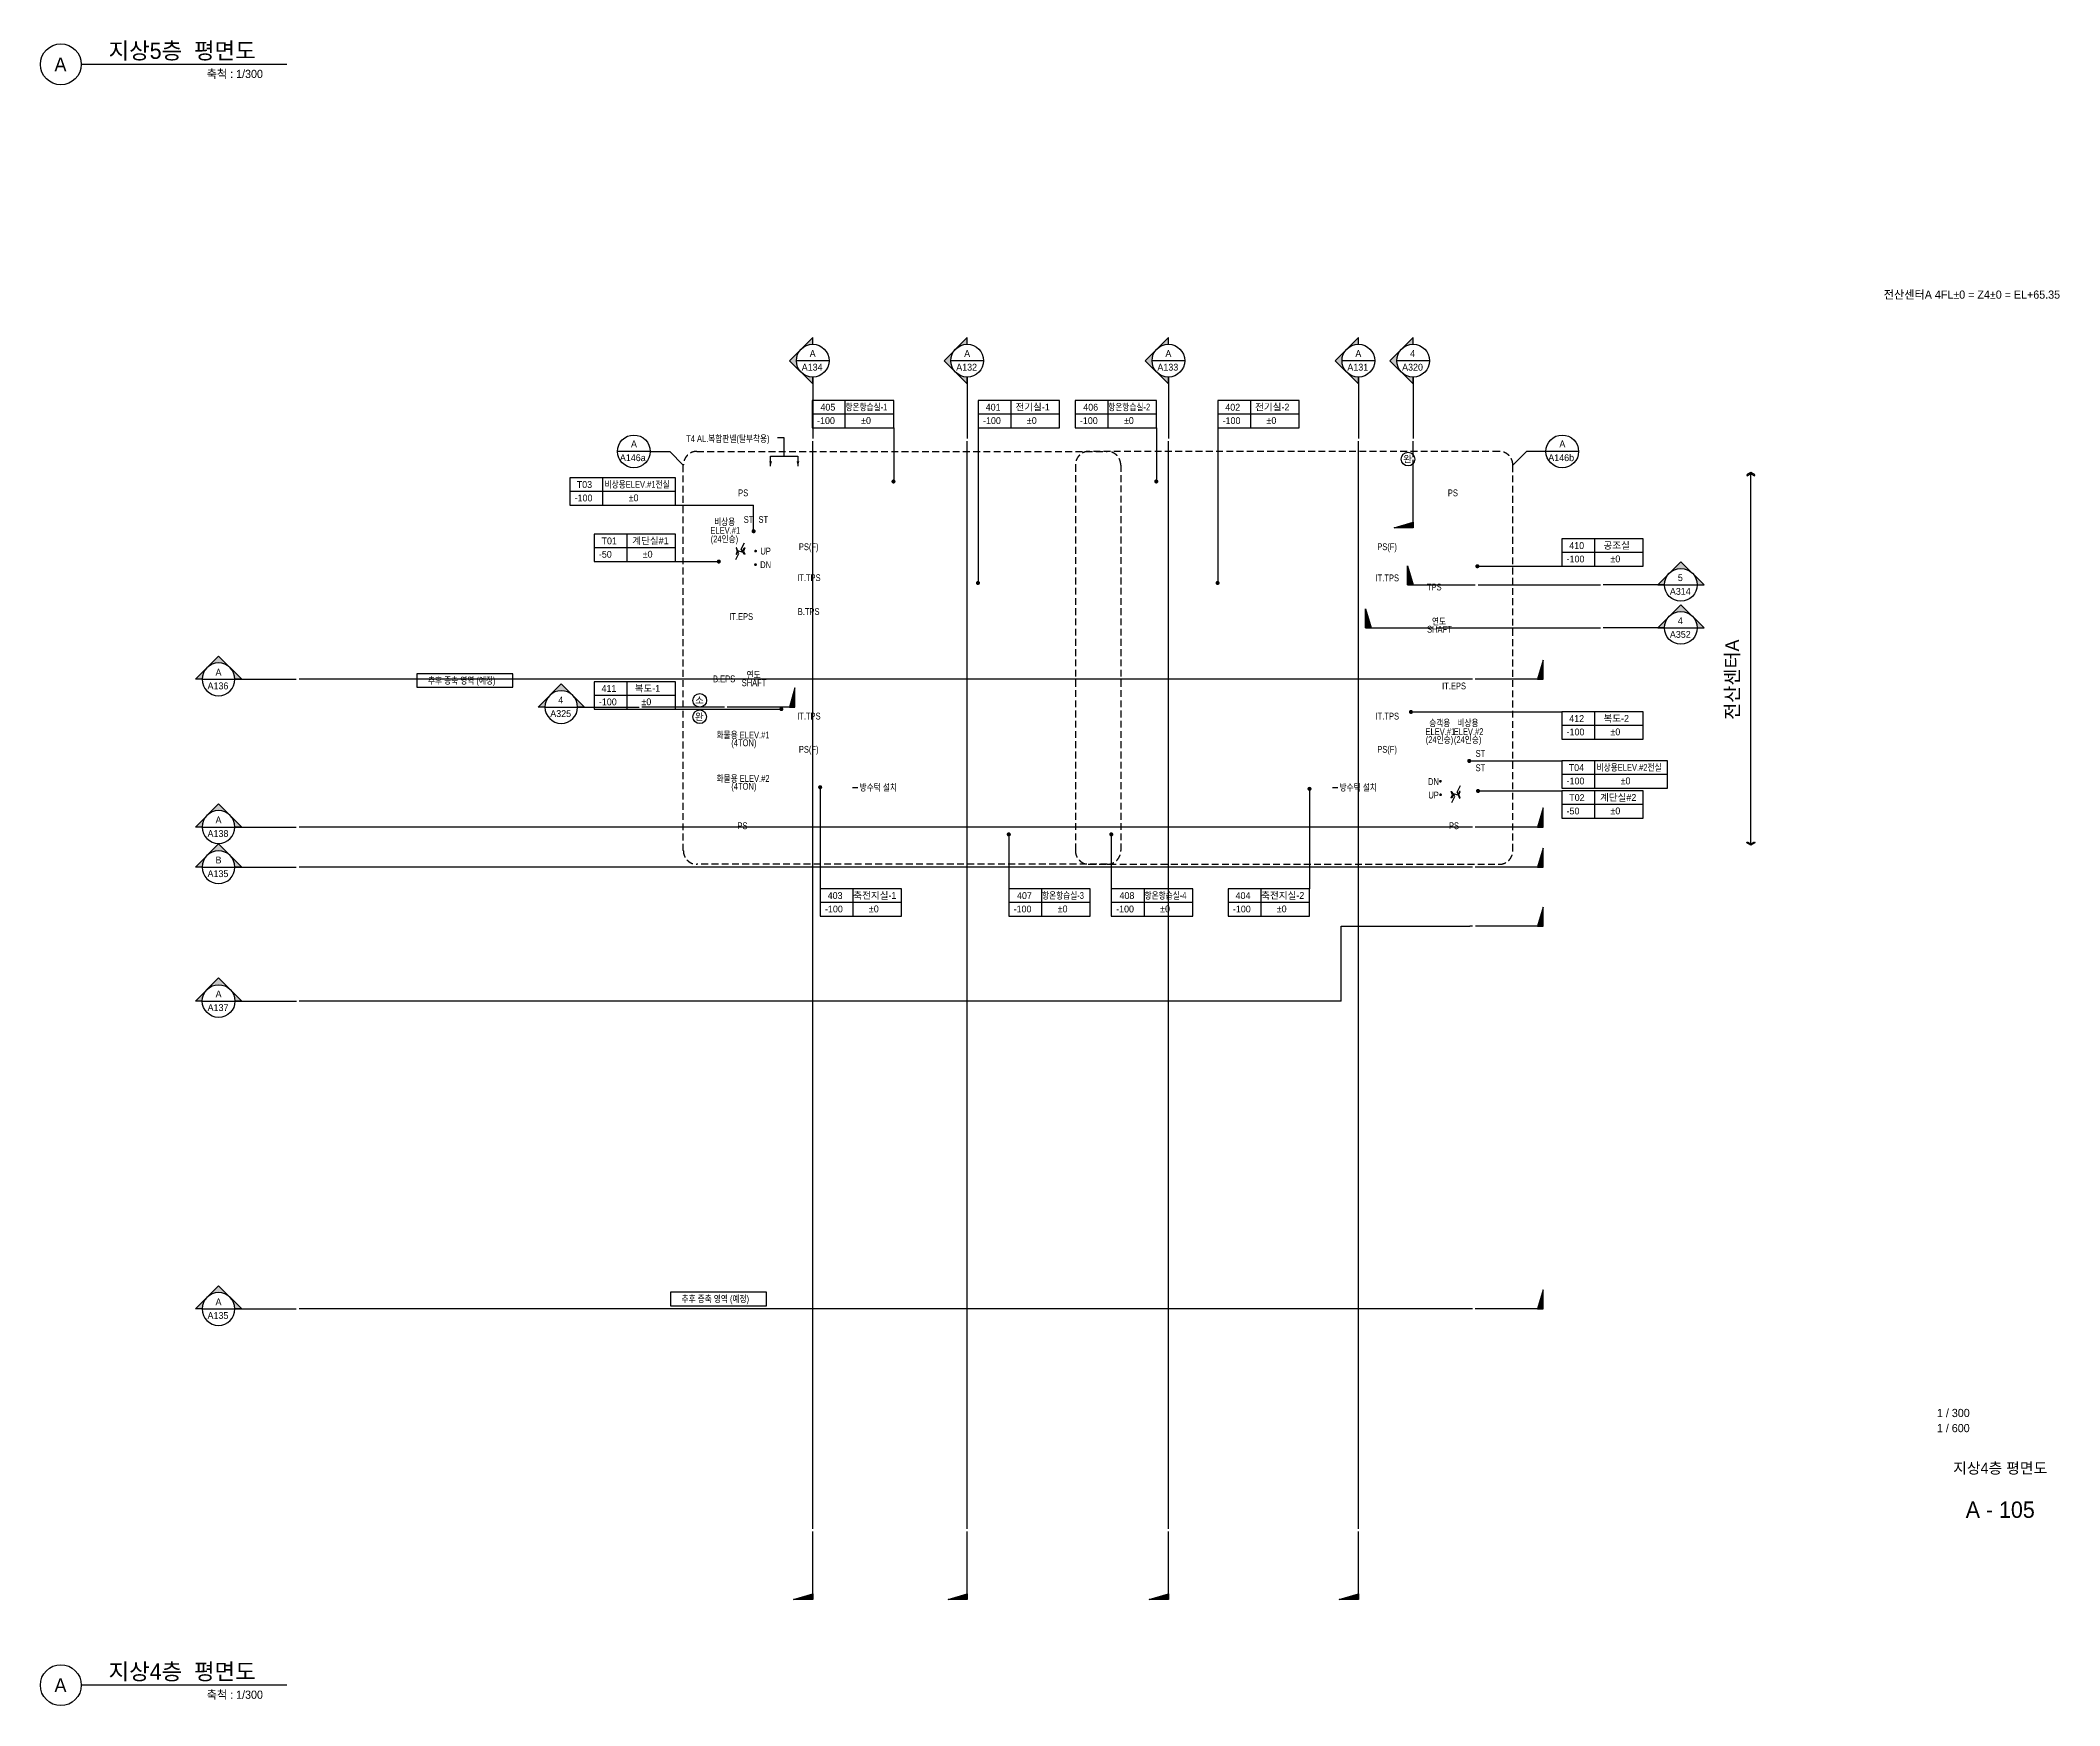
# Model space of a CAD drawing. Header units: millimetres. Extents: x 18458 to 242505, y -521583 to 1237915.
# Drawn here: x 18458 to 240486, y 369417 to 552502 of the extents above; entities that cross this region are included whole.
import ezdxf
from ezdxf.enums import TextEntityAlignment as Align

# ---------------------------------------------------------------- set-up
doc = ezdxf.new("R2010")
doc.units = ezdxf.units.MM
doc.header["$LTSCALE"] = 300
doc.header["$MEASUREMENT"] = 0
doc.linetypes.add('HIDDEN', pattern=[0.375, 0.25, -0.125])
for name, color, linetype in [('A-DIM', 7, 'Continuous'), ('A-ELE-5', 5, 'Continuous'), ('A-ELE-9', 9, 'Continuous'), ('A-SYM', 7, 'Continuous'), ('A-SYM-1', 7, 'Continuous'), ('A-SYM-BUB', 3, 'Continuous'), ('A-SYM-LEAD', 4, 'Continuous'), ('A-TEXT-NAME', 7, 'Continuous'), ('A-TEXT-NOTE', 7, 'Continuous'), ('S-TEXT-NOTE', 7, 'Continuous'), ('XREF', 7, 'Continuous'), ('계단-라인', 7, 'Continuous'), ('실명', 7, 'Continuous'), ('실명-LEAD', 7, 'Continuous'), ('절단선', 7, 'Continuous')]:
    doc.layers.add(name, color=color, linetype=linetype)
doc.styles.add('Gtx', font='Dotum.ttf')

# ---------------------------------------------------------------- blocks, each defined once
blk = doc.blocks.new('실명')
at = {"layer": 'A-TEXT-NOTE', "color": 7, "style": 'Gtx'}
for tag, p in [('001', (-18.33, 8.75)), ('002', (-18.35, 3.25))]:
    blk.add_attdef(tag, p, '', height=3, dxfattribs=at)
at = {"layer": 'A-TEXT-NOTE', "style": 'Gtx'}
blk.add_attdef('003', text='', height=4, dxfattribs=at).set_placement((4.86, -9.5), align=Align.MIDDLE)
at = {"layer": 'A-TEXT-NOTE', "color": 7, "style": 'Gtx'}
blk.add_attdef('004', text='', height=6, dxfattribs=at).set_placement((4.86, -23.5), align=Align.MIDDLE_CENTER)
blk = doc.blocks.new('A$C0d36eac7')
at = {"layer": 'A-DIM', "color": 1}
blk.add_line((-52600, -70595), (-52600, -29595), dxfattribs=at)
for points in [[(-52987, -29964), (-52600, -29743), (-52213, -29964), (-52149, -29853), (-52600, -29595), (-53051, -29853)], [(-52987, -70226), (-52600, -70447), (-52213, -70226), (-52149, -70337), (-52600, -70595), (-53051, -70337)]]:
    blk.add_lwpolyline(points, close=True, dxfattribs=at)
at = {"layer": 'A-SYM-BUB', "style": 'Gtx'}
blk.add_text('전산센터A', height=1500, rotation=90, dxfattribs=at).set_placement((-53901, -56806))
blk = doc.blocks.new('A$Ce9732c4b')
at = {"layer": 'A-SYM'}
for p, q in [((85516, -27285), (81916, -27285)), ((85516, -27285), (87654, -27285)), ((87654, -27285), (89154, -28785))]:
    blk.add_line(p, q, dxfattribs=at)
at = {"layer": 'A-SYM', "color": 7, "linetype": 'HIDDEN', "ltscale": 10, "elevation": 0}
blk.add_lwpolyline([(90654, -27285), (135757, -27285, -0.4142136), (137257, -28785), (137257, -71185, -0.4142136), (135757, -72685), (90654, -72685, -0.4142136), (89154, -71185), (89154, -28785, -0.4142136)], format="xyb", close=True, dxfattribs=at)
at = {"layer": 'A-SYM'}
blk.add_circle((83716, -27285), 1800, dxfattribs=at)
blk = doc.blocks.new('A$C2a23c31d')
at = {"layer": 'A-SYM'}
for p, q in [((-70437, -27285), (-71937, -28785)), ((-68299, -27285), (-70437, -27285)), ((-64699, -27285), (-68299, -27285))]:
    blk.add_line(p, q, dxfattribs=at)
at = {"layer": 'A-SYM', "color": 7, "linetype": 'HIDDEN', "ltscale": 10, "elevation": 0}
blk.add_lwpolyline([(-73437, -27285), (-118540, -27285, 0.4142136), (-120040, -28785), (-120040, -71185, 0.4142136), (-118540, -72685), (-73437, -72685, 0.4142136), (-71937, -71185), (-71937, -28785, 0.4142136)], format="xyb", close=True, dxfattribs=at)
at = {"layer": 'A-SYM'}
blk.add_circle((-66499, -27285), 1800, dxfattribs=at)
blk = doc.blocks.new('ARROWX')
blk.add_lwpolyline([(-0.2, -0.5), (-0.29, -0.46), (-0.11, 0), (-0.29, 0.46), (-0.2, 0.5), (0, 0)], close=True)
for points in [[(-0.2, 0.5), (-0.29, 0.46), (0, 0), (-0.11, 0)], [(0, 0), (-0.11, 0), (-0.2, -0.5), (-0.29, -0.46)]]:
    blk.add_solid(points)
blk = doc.blocks.new('*U51')
at = {"layer": 'A-SYM'}
h = blk.add_hatch(color=256, dxfattribs=at)
h.paths.add_polyline_path([(6216, 30838), (6428, 30626), (6428, 30750, -0.198912)])
h.paths.add_polyline_path([(6004, 31050), (6216, 30838, -0.414214), (6216, 31263)])
h.paths.add_polyline_path([(6216, 31263, -0.198912), (6428, 31350), (6428, 31475)])
blk.add_hatch(color=256, dxfattribs=at).paths.add_polyline_path([(6078, 6778), (6428, 6878), (6428, 6778)])
at = {"layer": 'A-ELE-9'}
blk.add_line((6428, 8119), (6428, 29525), dxfattribs=at)
at = {"layer": 'A-SYM'}
for p, q in [((6428, 30750), (6428, 29625)), ((6428, 29525), (6428, 29575)), ((6428, 8069), (6428, 8119)), ((6428, 6778), (6428, 8019))]:
    blk.add_line(p, q, dxfattribs=at)
blk.add_lwpolyline([(6428, 31350), (6428, 31475), (6004, 31050), (6428, 30626), (6428, 30750)], dxfattribs=at)
blk.add_lwpolyline([(6078, 6778), (6428, 6878), (6428, 6778)], close=True, dxfattribs=at)
blk.add_circle((6428, 31050), 300, dxfattribs=at)
blk = doc.blocks.new('*U124')
at = {"layer": 'A-SYM'}
h = blk.add_hatch(color=256, dxfattribs=at)
h.paths.add_polyline_path([(6216, 30838), (6428, 30626), (6428, 30750, -0.198912)])
h.paths.add_polyline_path([(6004, 31050), (6216, 30838, -0.414214), (6216, 31263)])
h.paths.add_polyline_path([(6216, 31263, -0.198912), (6428, 31350), (6428, 31475)])
blk.add_hatch(color=256, dxfattribs=at).paths.add_polyline_path([(6078, 8352), (6428, 8452), (6428, 8352)])
at = {"layer": 'A-ELE-9'}
blk.add_line((6428, 9694), (6428, 29525), dxfattribs=at)
at = {"layer": 'A-SYM'}
for p, q in [((6428, 30750), (6428, 29625)), ((6428, 29525), (6428, 29575)), ((6428, 9644), (6428, 9694)), ((6428, 8352), (6428, 9594))]:
    blk.add_line(p, q, dxfattribs=at)
blk.add_lwpolyline([(6428, 31350), (6428, 31475), (6004, 31050), (6428, 30626), (6428, 30750)], dxfattribs=at)
blk.add_lwpolyline([(6078, 8352), (6428, 8452), (6428, 8352)], close=True, dxfattribs=at)
blk.add_circle((6428, 31050), 300, dxfattribs=at)
blk = doc.blocks.new('A$C69eff562')
at = {"layer": 'A-SYM'}
blk.add_hatch(color=256, dxfattribs=at).paths.add_polyline_path([(183690, -77385), (183090, -79485), (183690, -79485)])
h = blk.add_hatch(color=256, dxfattribs=at)
h.paths.add_polyline_path([(39326, -86449), (40599, -87721), (39853, -87721, 0.1989124)])
h.paths.add_polyline_path([(38053, -85176), (39326, -86449, 0.4142136), (36781, -86449)])
h.paths.add_polyline_path([(36781, -86449, 0.1989124), (36253, -87721), (35508, -87721)])
for p, q in [((183690, -79485), (176240, -79485)), ((39853, -87721), (46608, -87721))]:
    blk.add_line(p, q, dxfattribs=at)
blk.add_lwpolyline([(183690, -77385), (183090, -79485), (183690, -79485)], close=True, dxfattribs=at)
blk.add_lwpolyline([(36253, -87721), (35508, -87721), (38053, -85176), (40599, -87721), (39853, -87721)], dxfattribs=at)
blk.add_circle((38053, -87721), 1800, dxfattribs=at)
at = {"layer": 'A-SYM-1'}
for p, q in [((101579, -17310), (105179, -17310)), ((118568, -17310), (122168, -17310)), ((140691, -17310), (144291, -17310)), ((161578, -17310), (165178, -17310)), ((36247, -52345), (39847, -52345)), ((36247, -68585), (39847, -68585)), ((36247, -72995), (39847, -72995)), ((175940, -79485), (175640, -79485)), ((36253, -87721), (39853, -87721)), ((47208, -87721), (46908, -87721)), ((36247, -121572), (39847, -121572))]:
    blk.add_line(p, q, dxfattribs=at)
at = {"layer": 'A-SYM-1', "color": 9}
for p, q in [((161484, -79485), (175640, -79485)), ((161484, -87721), (161484, -79485)), ((161484, -87721), (47208, -87721))]:
    blk.add_line(p, q, dxfattribs=at)
at = {"layer": 'A-SYM-1', "xscale": 6, "yscale": 6, "zscale": 6}
for p in [(64812, -203612), (81800, -203612), (103924, -203612), (124811, -203612)]:
    blk.add_blockref('*U124', p, dxfattribs=at)
at = {"layer": 'A-SYM-1', "xscale": -6.00000000000005, "yscale": 6.00000000000005, "zscale": 6, "rotation": 90}
for p in [(224350, -13778), (224350, -30018), (224350, -34428), (224350, -83005)]:
    blk.add_blockref('*U51', p, dxfattribs=at)
at = {"layer": 'A-SYM-1', "color": 3, "style": 'Gtx'}
for s, p in [('A134', (102171, -18405)), ('A', (103048, -16902)), ('A132', (119160, -18405)), ('A', (120036, -16902)), ('A133', (141283, -18405)), ('A', (142160, -16902)), ('A131', (162170, -18405)), ('A', (163047, -16902)), ('A136', (36839, -53440)), ('A', (37716, -51937)), ('A', (37716, -68177)), ('A138', (36839, -69680)), ('B', (37716, -72587)), ('A135', (36839, -74090)), ('A', (37722, -87314)), ('A137', (36845, -88817)), ('A135', (36839, -122668)), ('A', (37716, -121165))]:
    blk.add_text(s, height=750, dxfattribs=at).set_placement(p)
blk = doc.blocks.new('실면박스')
at = {"layer": '실명-LEAD'}
blk.add_line((3571, 0), (-2400, 0), dxfattribs=at)
blk.add_lwpolyline([(3571, 1000), (-2400, 1000), (-2400, -1000), (3571, -1000)], close=True, dxfattribs=at)
blk.add_lwpolyline([(0, 1000), (0, -1000)], dxfattribs=at)
blk = doc.blocks.new('*U47')
at = {"layer": '실명-LEAD'}
blk.add_line((5349, 0), (-2400, 0), dxfattribs=at)
blk.add_lwpolyline([(5349, 1000), (-2400, 1000), (-2400, -1000), (5349, -1000)], close=True, dxfattribs=at)
blk.add_lwpolyline([(0, 1000), (0, -1000)], dxfattribs=at)
blk = doc.blocks.new('A$C73b5a081')
at = {"layer": 'A-TEXT-NOTE'}
blk.add_circle((750, 750), 750, dxfattribs=at)
at = {"layer": 'A-TEXT-NOTE', "style": 'Gtx'}
blk.add_text('완', height=750, dxfattribs=at).set_placement((226, 375))
blk = doc.blocks.new('A$Ca8767199')
at = {"layer": 'A-TEXT-NOTE'}
blk.add_circle((750, 750), 750, dxfattribs=at)
at = {"layer": 'A-TEXT-NOTE', "color": 1, "style": 'Gtx'}
blk.add_text('소', height=750, dxfattribs=at).set_placement((226, 375))
blk = doc.blocks.new('*U53')
at = {"layer": 'A-SYM'}
h = blk.add_hatch(color=256, dxfattribs=at)
h.paths.add_polyline_path([(6216, 30838), (6428, 30626), (6428, 30750, -0.198912)])
h.paths.add_polyline_path([(6004, 31050), (6216, 30838, -0.414214), (6216, 31263)])
h.paths.add_polyline_path([(6216, 31263, -0.198912), (6428, 31350), (6428, 31475)])
blk.add_hatch(color=256, dxfattribs=at).paths.add_polyline_path([(6078, 26042), (6428, 26142), (6428, 26042)])
at = {"layer": 'A-ELE-9'}
blk.add_line((6428, 27383), (6428, 29525), dxfattribs=at)
at = {"layer": 'A-SYM'}
for p, q in [((6428, 30750), (6428, 29625)), ((6428, 29525), (6428, 29575)), ((6428, 27333), (6428, 27383)), ((6428, 26042), (6428, 27283))]:
    blk.add_line(p, q, dxfattribs=at)
blk.add_lwpolyline([(6428, 31350), (6428, 31475), (6004, 31050), (6428, 30626), (6428, 30750)], dxfattribs=at)
blk.add_lwpolyline([(6078, 26042), (6428, 26142), (6428, 26042)], close=True, dxfattribs=at)
blk.add_circle((6428, 31050), 300, dxfattribs=at)
blk = doc.blocks.new('*U125')
at = {"layer": 'A-SYM'}
h = blk.add_hatch(color=256, dxfattribs=at)
h.paths.add_polyline_path([(6216, 30838), (6428, 30626), (6428, 30750, -0.198912)])
h.paths.add_polyline_path([(6004, 31050), (6216, 30838, -0.414214), (6216, 31263)])
h.paths.add_polyline_path([(6216, 31263, -0.198912), (6428, 31350), (6428, 31475)])
blk.add_hatch(color=256, dxfattribs=at).paths.add_polyline_path([(6078, 27989), (6428, 28089), (6428, 27989)])
at = {"layer": 'A-ELE-9'}
blk.add_line((6428, 29331), (6428, 29525), dxfattribs=at)
at = {"layer": 'A-SYM'}
for p, q in [((6428, 30750), (6428, 29625)), ((6428, 29525), (6428, 29575)), ((6428, 29281), (6428, 29331)), ((6428, 27989), (6428, 29231))]:
    blk.add_line(p, q, dxfattribs=at)
blk.add_lwpolyline([(6428, 31350), (6428, 31475), (6004, 31050), (6428, 30626), (6428, 30750)], dxfattribs=at)
blk.add_lwpolyline([(6078, 27989), (6428, 28089), (6428, 27989)], close=True, dxfattribs=at)
blk.add_circle((6428, 31050), 300, dxfattribs=at)
blk = doc.blocks.new('*U56')
at = {"layer": 'A-SYM'}
h = blk.add_hatch(color=256, dxfattribs=at)
h.paths.add_polyline_path([(6216, 30838), (6428, 30626), (6428, 30750, -0.198912)])
h.paths.add_polyline_path([(6004, 31050), (6216, 30838, -0.414214), (6216, 31263)])
h.paths.add_polyline_path([(6216, 31263, -0.198912), (6428, 31350), (6428, 31475)])
blk.add_hatch(color=256, dxfattribs=at).paths.add_polyline_path([(6078, 26770), (6428, 26870), (6428, 26770)])
at = {"layer": 'A-ELE-9'}
blk.add_line((6428, 28112), (6428, 29525), dxfattribs=at)
at = {"layer": 'A-SYM'}
for p, q in [((6428, 30750), (6428, 29625)), ((6428, 29525), (6428, 29575)), ((6428, 28062), (6428, 28112)), ((6428, 26770), (6428, 28012))]:
    blk.add_line(p, q, dxfattribs=at)
blk.add_lwpolyline([(6428, 31350), (6428, 31475), (6004, 31050), (6428, 30626), (6428, 30750)], dxfattribs=at)
blk.add_lwpolyline([(6078, 26770), (6428, 26870), (6428, 26770)], close=True, dxfattribs=at)
blk.add_circle((6428, 31050), 300, dxfattribs=at)
blk = doc.blocks.new('*U59')
at = {"layer": 'A-SYM'}
h = blk.add_hatch(color=256, dxfattribs=at)
h.paths.add_polyline_path([(6216, 30838), (6428, 30626), (6428, 30750, -0.198912)])
h.paths.add_polyline_path([(6004, 31050), (6216, 30838, -0.414214), (6216, 31263)])
h.paths.add_polyline_path([(6216, 31263, -0.198912), (6428, 31350), (6428, 31475)])
blk.add_hatch(color=256, dxfattribs=at).paths.add_polyline_path([(6078, 25272), (6428, 25372), (6428, 25272)])
at = {"layer": 'A-ELE-9'}
blk.add_line((6428, 26614), (6428, 29525), dxfattribs=at)
at = {"layer": 'A-SYM'}
for p, q in [((6428, 30750), (6428, 29625)), ((6428, 29525), (6428, 29575)), ((6428, 26564), (6428, 26614)), ((6428, 25272), (6428, 26514))]:
    blk.add_line(p, q, dxfattribs=at)
blk.add_lwpolyline([(6428, 31350), (6428, 31475), (6004, 31050), (6428, 30626), (6428, 30750)], dxfattribs=at)
blk.add_lwpolyline([(6078, 25272), (6428, 25372), (6428, 25272)], close=True, dxfattribs=at)
blk.add_circle((6428, 31050), 300, dxfattribs=at)

msp = doc.modelspace()

# ---------------------------------------------------------------- linework, layer by layer
at = {"layer": 'A-DIM'}
for p, q in [((100253.6, 508816.9), (99510.7, 508816.9)), ((100253.6, 506806.7), (100253.6, 508816.9))]:
    msp.add_line(p, q, dxfattribs=at)
at = {"layer": 'A-DIM', "elevation": 0}
for points in [[(98753.6, 505705, 0, 300, 0), (98753.6, 506203, 300, 300, 0)], [(101753.6, 505705, 0, 300, 0), (101753.6, 506203, 300, 300, 0)]]:
    msp.add_lwpolyline(points, format="xyseb", dxfattribs=at)
msp.add_lwpolyline([(98753.6, 505705), (98753.6, 506806.7), (101753.6, 506806.7), (101753.6, 505699)], dxfattribs=at)
at = {"layer": 'A-SYM'}
for p, q in [((45541, 549866.8), (22957.8, 549866.8)), ((45541, 371666.8), (22957.8, 371666.8))]:
    msp.add_line(p, q, dxfattribs=at)
for centre in [(20707.8, 549866.8), (20707.8, 371666.8)]:
    msp.add_circle(centre, 2250, dxfattribs=at)
at = {"layer": 'A-SYM-1'}
for p, q in [((167596.1, 517290.3), (171196.1, 517290.3)), ((197040, 492645.7), (200640, 492645.7)), ((197040, 487913.3), (200640, 487913.3)), ((73932.6, 479205, 0), (77532.6, 479205, 0))]:
    msp.add_line(p, q, dxfattribs=at)
at = {"layer": 'A-SYM-LEAD'}
for p, q in [((112284.2, 509900), (112284.2, 504005)), ((121574.2, 509900), (121574.2, 492847.8)), ((141181.4, 509900), (141181.4, 504005)), ((147920.6, 509900), (147920.6, 492847.8)), ((88290.9, 501399.5), (96884.5, 501399.5)), ((96884.5, 498539.3), (96884.5, 501399.5)), ((88290.9, 495200.7), (93053.6, 495200.7)), ((176465.4, 494688.1), (185740.4, 494688.1)), ((88290.9, 478976.8), (99932.2, 478976.8)), ((169270, 478669.6), (185740.4, 478669.6)), ((175566.6, 473280.8), (185740.4, 473280.8)), ((104199.4, 470497.2), (104199.4, 459205)), ((158005.5, 470321.5), (158005.5, 459205)), ((176535.4, 469979.2), (185740.4, 469979.2)), ((124941.6, 465317.8), (124941.6, 459205)), ((136210.2, 465317.8), (136210.2, 459205))]:
    msp.add_line(p, q, dxfattribs=at)
at = {"layer": 'A-SYM-LEAD', "const_width": 224.4, "elevation": 0}
for points in [[(112149, 504005, 1), (112374.6, 504005, 1)], [(141046.2, 504005, 1), (141271.8, 504005, 1)], [(96771.7, 498539.3, 1), (96997.3, 498539.3, 1)], [(92940.8, 495200.7, 1), (93166.4, 495200.7, 1)], [(121439, 492847.8, 1), (121664.6, 492847.8, 1)], [(147785.4, 492847.8, 1), (148011, 492847.8, 1)], [(176352.6, 494688.1, 1), (176578.2, 494688.1, 1)], [(99819.4, 478976.8, 1), (100045, 478976.8, 1)], [(169044.4, 478669.6, 1), (169270, 478669.6, 1)], [(104086.6, 470384.4, 1), (104312.2, 470384.4, 1)], [(158118.3, 470208.7, -1), (157892.7, 470208.7, -1)], [(176422.6, 469979.2, 1), (176648.2, 469979.2, 1)], [(124828.8, 465205, 1), (125054.4, 465205, 1)], [(136097.4, 465205, 1), (136323, 465205, 1)]]:
    msp.add_lwpolyline(points, format="xyb", close=True, dxfattribs=at)
at = {"layer": 'A-SYM-LEAD', "const_width": 224.4}
msp.add_lwpolyline([(175453.8, 473280.8, 1), (175679.4, 473280.8, 1)], format="xyb", close=True, dxfattribs=at)
at = {"layer": 'A-SYM-LEAD'}
for points in [[(107753.6, 468105, 0, 300, 0), (107753.6, 469005, 0, 0, 0), (107753.6, 470378, 0, 0, 0)], [(160524.8, 468105, 0, 300, 0), (160524.8, 469005, 0, 0, 0), (160524.8, 470378, 0, 0, 0)]]:
    msp.add_lwpolyline(points, format="xyseb", dxfattribs=at)
for points in [[(107753.6, 470378), (108353.6, 470378)], [(160524.8, 470378), (161124.8, 470378)]]:
    msp.add_lwpolyline(points, dxfattribs=at)
at = {"layer": 'A-TEXT-NOTE', "elevation": 0}
for points in [[(59860.4, 481374.7), (70421.5, 481374.7), (70421.5, 482874.7), (59860.4, 482874.7)], [(87741.5, 413385.4), (98302.7, 413385.4), (98302.7, 414885.4), (87741.5, 414885.4)]]:
    msp.add_lwpolyline(points, close=True, dxfattribs=at)
at = {"layer": '계단-라인', "const_width": 150, "elevation": 0}
for points in [[(97178.6, 496350, 1), (97028.6, 496350, 1)], [(97165.7, 494860, 1), (97015.7, 494860, 1)], [(172478.6, 471050, 1), (172328.6, 471050, 1)], [(172491, 469560, 1), (172341, 469560, 1)]]:
    msp.add_lwpolyline(points, format="xyb", close=True, dxfattribs=at)
at = {"layer": '절단선', "elevation": 0}
for points in [[(94939.7, 495409.7), (95274.7, 496075.2), (95067.6, 496400.3), (95720.7, 496224.7), (95513.6, 496549.8), (95880.1, 497278)], [(173658.6, 468694.7), (173993.6, 469360.2), (173786.5, 469685.3), (174439.5, 469509.7), (174232.4, 469834.8), (174598.9, 470563)]]:
    msp.add_lwpolyline(points, dxfattribs=at)

# ---------------------------------------------------------------- block references
at = {"layer": 'A-DIM'}
for name, p in [('A$C73b5a081', (168089, 505713.1)), ('A$Ca8767199', (90213.8, 479189.7)), ('A$C73b5a081', (90205.2, 477384.6))]:
    msp.add_blockref(name, p, dxfattribs=at)
at = {"layer": 'A-ELE-5', "xscale": 1.5, "yscale": 1.5, "zscale": 1.5}
for name, p in [('실면박스', (106927.9, 511400)), ('실면박스', (125174.2, 511400)), ('실면박스', (135825, 511400)), ('실면박스', (151520.6, 511400)), ('*U47', (80266.8, 502899.5)), ('실면박스', (82934.6, 496700.7)), ('실면박스', (189340.4, 496188.1)), ('실면박스', (82934.6, 480476.8)), ('실면박스', (189340.4, 477169.6)), ('*U47', (189340.4, 471780.8)), ('실면박스', (189340.4, 468479.2)), ('실면박스', (107799.4, 457705)), ('실면박스', (128541.6, 457705)), ('실면박스', (139810.2, 457705)), ('실면박스', (152649.2, 457705))]:
    msp.add_blockref(name, p, dxfattribs=at)
at = {"layer": 'A-SYM-1'}
for name, p in [('A$C69eff562', (0, 534600)), ('A$Ce9732c4b', (0, 534600)), ('A$C2a23c31d', (252300, 534600))]:
    msp.add_blockref(name, p, dxfattribs=at)
at = {"layer": 'A-SYM-1', "xscale": 6, "yscale": 6, "zscale": 6}
msp.add_blockref('*U125', (130828.9, 330987.7), dxfattribs=at)
at = {"layer": 'A-SYM-1', "yscale": 6, "zscale": 6}
for name, p, xscale, rotation in [('*U53', (12537.3, 531212.9), 6, 270), ('*U59', (12537.3, 526480.6), 6, 270), ('*U56', (262035.2, 517772.3, 0), -6, 90)]:
    msp.add_blockref(name, p, dxfattribs=dict(at, xscale=xscale, rotation=rotation))
at = {"layer": 'XREF'}
msp.add_blockref('A$C0d36eac7', (259133.4, 534600), dxfattribs=at)
ref = msp.add_blockref('실명', (232500, 398400), dxfattribs=dict(at, xscale=300, yscale=300, zscale=300))
ref.add_attrib('001', '1 / 300', (226999.8, 401141.9), dxfattribs={"layer": 'A-TEXT-NOTE', "color": 7, "height": 900, "style": 'Gtx'})
ref.add_attrib('002', '1 / 600', (226993.8, 399478.2), dxfattribs={"layer": 'A-TEXT-NOTE', "color": 7, "height": 900, "style": 'Gtx'})
ref.add_attrib('003', '지상4층 평면도', dxfattribs={"layer": 'A-TEXT-NOTE', "height": 1200, "style": 'Gtx'}).set_placement((233956.7, 395549.2), align=Align.MIDDLE)
ref.add_attrib('004', 'A - 105', dxfattribs={"layer": 'A-TEXT-NOTE', "color": 7, "height": 1800, "style": 'Gtx'}).set_placement((233956.7, 390959), align=Align.MIDDLE_CENTER)
at = {"layer": '계단-라인', "yscale": 750, "zscale": 750, "rotation": 180}
for p, xscale in [((95163.6, 496350), -750), ((95703.6, 496350), 750)]:
    msp.add_blockref('ARROWX', p, dxfattribs=dict(at, xscale=xscale))
at = {"layer": '계단-라인', "yscale": 750, "zscale": 750}
for p, xscale in [((173803.6, 469560), 750), ((174343.6, 469560), -750)]:
    msp.add_blockref('ARROWX', p, dxfattribs=dict(at, xscale=xscale))

# ---------------------------------------------------------------- texts
at = {"layer": 'A-SYM', "color": 2, "style": 'Gtx'}
for s, p in [('지상5층  평면도', (25957.8, 550466.8)), ('지상4층  평면도', (25957.8, 372266.8))]:
    msp.add_text(s, height=1800, dxfattribs=at).set_placement(p)
at = {"layer": 'A-SYM', "color": 3, "style": 'Gtx'}
for p in [(20012.7, 549117.9), (20012.7, 370917.9)]:
    msp.add_text('A', height=1500, dxfattribs=at).set_placement(p)
at = {"layer": 'A-SYM', "style": 'Gtx'}
for p in [(36740.5, 548366.8), (36740.5, 370166.8)]:
    msp.add_text('축척 : 1/300', height=900, dxfattribs=at).set_placement(p)
at = {"layer": 'A-SYM-1', "color": 3, "style": 'Gtx'}
for s, p in [('4', (169064.7, 517697.9)), ('A320', (168188.1, 516194.8)), ('A', (83399.3, 507763.3)), ('A', (185484.4, 507763.3)), ('A146a', (82176.7, 506243.4)), ('A146b', (184261.8, 506243.4)), ('5', (198508.5, 493053.3)), ('A314', (197631.9, 491550.2)), ('4', (198508.5, 488320.9)), ('A352', (197631.9, 486817.8)), ('4', (75401.2, 479612.6, 0)), ('A325', (74524.5, 478109.5, 0))]:
    msp.add_text(s, height=750, dxfattribs=at).set_placement(p)
at = {"layer": 'A-TEXT-NAME', "style": 'Gtx', "width": 0.8}
for s, p in [('T4 AL.복합판넬(탈부착용)', (89456.4, 508337.8)), ('비상용', (92542.9, 499195.9)), ('ST', (95794.3, 499455)), ('ST', (97419.3, 499455)), ('ELEV.#1', (92133, 498257.5)), ('(24인승)', (92161.1, 497303)), ('DN', (97606.4, 494480.1)), ('UP', (97626.9, 495976.2)), ('연도', (171469.2, 488244.4)), ('SHAFT', (170934.4, 487384.4)), ('추후 증축 영역 (예정)', (61076.1, 481750.7)), ('SHAFT', (95572.5, 481500.5)), ('연도', (96107.2, 482360.5)), ('승객용', (171170, 477078.4)), ('비상용', (174268.5, 477078.4)), ('화물용 ELEV.#1', (92811.7, 475758.2)), ('(4TON)', (94429.9, 474898.2)), ('ELEV.#1', (170760.1, 476128)), ('(24인승)', (170788.2, 475248.6)), ('ELEV.#2', (173858.6, 476128)), ('(24인승)', (173886.7, 475248.6)), ('ST', (176269.3, 473730)), ('화물용 ELEV.#2', (92811.7, 470976.2)), ('(4TON)', (94429.9, 470116.2)), ('방수턱 설치', (108543.4, 469993.9)), ('방수턱 설치', (161314.7, 469993.9)), ('DN', (171037, 470639.8)), ('ST', (176269.3, 472155)), ('UP', (171073.4, 469152.3)), ('추후 증축 영역 (예정)', (88957.2, 413761.4))]:
    msp.add_text(s, height=750, dxfattribs=at).set_placement(p)
at = {"layer": 'A-TEXT-NAME', "linetype": 'Continuous', "style": 'Gtx', "width": 0.8}
for s, p in [('PS', (95183.9, 502380)), ('PS', (173219.5, 502380)), ('PS(F)', (101857, 496456)), ('PS(F)', (165457, 496456)), ('IT.TPS', (101669.7, 493057.1)), ('IT.TPS', (165269.7, 493030)), ('TPS', (170919.9, 492028.1)), ('IT.EPS', (94200.6, 488780)), ('B.TPS', (101736.9, 489332.1)), ('B.EPS', (92417.8, 481930)), ('IT.EPS', (172585.9, 481150.3)), ('IT.TPS', (101669.7, 477832.1)), ('IT.TPS', (165269.7, 477832.1)), ('PS(F)', (101857, 474181)), ('PS(F)', (165457, 474181)), ('PS', (95099.9, 465779.6)), ('PS', (173339.2, 465779.6))]:
    msp.add_text(s, height=750, dxfattribs=at).set_placement(p)
at = {"layer": 'S-TEXT-NOTE', "color": 4, "style": 'Gtx'}
msp.add_text('    전산센터A 4FL%%P0 = Z4%%P0 = EL+65.35', height=900, dxfattribs=at).set_placement((219834.7, 524100))
at = {"layer": '실명', "color": 3, "style": 'Gtx'}
for s, p in [('-100', (103859.3, 510321.1)), ('405', (104228.7, 511797)), ('%%P0', (108701.4, 510333.2)), ('-100', (122105.7, 510321.1)), ('401', (122400.1, 511797)), ('전기실-1', (125675.7, 511812.2)), ('%%P0', (126929, 510333.2)), ('-100', (132756.5, 510321.1)), ('406', (133125.9, 511797)), ('%%P0', (137598.6, 510333.2)), ('-100', (148452, 510321.1)), ('402', (148746.5, 511797)), ('전기실-2', (152022.1, 511812.2)), ('%%P0', (153275.4, 510333.2)), ('T03', (77431.8, 503296.5)), ('-100', (77198.3, 501820.6)), ('%%P0', (83141, 501832.7)), ('T01', (80160.4, 497097.7)), ('계단실#1', (83546.2, 497112.9)), ('410', (186566.3, 496585.1)), ('공조실', (190331.9, 496600.3)), ('-50', (79866, 495621.8)), ('%%P0', (84689.3, 495633.9)), ('-100', (186271.8, 495109.3)), ('%%P0', (191095.2, 495121.3)), ('-100', (79866, 479397.9)), ('411', (80160.4, 480873.8)), ('복도-1', (83807.8, 480889)), ('%%P0', (84547.8, 479410)), ('412', (186566.3, 477566.6)), ('복도-2', (190331.9, 477581.8)), ('-100', (186271.8, 476090.8)), ('%%P0', (191095.2, 476102.8)), ('T04', (186505.3, 472177.8)), ('-100', (186271.8, 470702)), ('%%P0', (192214.6, 470714)), ('T02', (186566.3, 468876.2)), ('계단실#2', (189952, 468891.4)), ('-50', (186271.8, 467400.4)), ('%%P0', (191095.2, 467412.4)), ('-100', (104730.9, 456626.1)), ('403', (105025.3, 458102)), ('축전지실-1', (107845.2, 458117.2)), ('%%P0', (109554.2, 456638.2)), ('-100', (125473.1, 456626.1)), ('407', (125842.5, 458102)), ('%%P0', (130315.2, 456638.2)), ('-100', (136741.7, 456626.1)), ('408', (137111.1, 458102)), ('%%P0', (141583.8, 456638.2)), ('-100', (149580.6, 456626.1)), ('404', (149875, 458102)), ('축전지실-2', (152695, 458117.2)), ('%%P0', (154403.9, 456638.2))]:
    msp.add_text(s, height=750, dxfattribs=at).set_placement(p)
at = {"layer": '실명', "color": 3, "style": 'Gtx', "width": 0.8}
for s, p in [('항온항습실-1', (106988.3, 511812.2)), ('항온항습실-2', (135885.5, 511812.2)), ('비상용ELEV.#1전실', (80503.5, 503311.7)), ('비상용ELEV.#2전실', (189577, 472193)), ('항온항습실-3', (128602.1, 458117.2)), ('항온항습실-4', (139870.7, 458117.2))]:
    msp.add_text(s, height=750, dxfattribs=at).set_placement(p)

doc.saveas('drawing.dxf')
